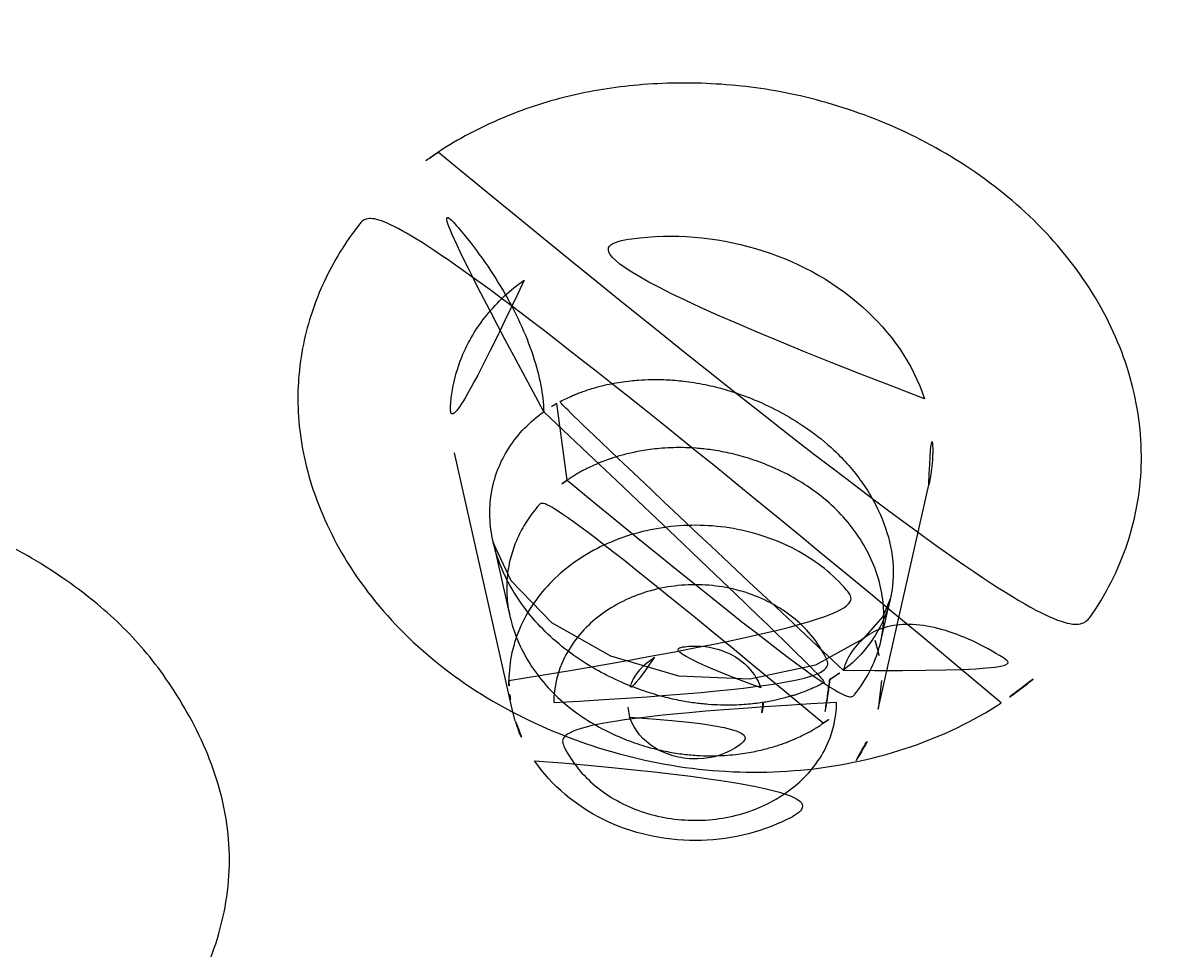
# Model space of a CAD drawing. Extents: x 16296684858 to 16296688009, y -37409618718 to -37409616409.
# Drawn here: x 16296685840.52 to 16296685848.07, y -37409617596.27 to -37409617590.12 of the extents above; entities that cross this region are included whole.
import ezdxf

# ---------------------------------------------------------------- set-up
doc = ezdxf.new("R2010")
doc.units = 0
doc.header["$LTSCALE"] = 10
doc.header["$MEASUREMENT"] = 0
doc.layers.get('0').update_dxf_attribs({"linetype": 'CONTINUOUS'})

msp = doc.modelspace()

# ---------------------------------------------------------------- linework, layer by layer
at = {"color": 7, "linetype": 'Continuous', "lineweight": 30}
for p, q in [((16296685844.12995, -37409617593.150818), (16296685844.06155, -37409617592.642593)), ((16296685843.76445, -37409617594.668251), (16296685843.38163, -37409617592.969627)), ((16296685846.192051, -37409617594.668556), (16296685846.527451, -37409617593.182083)), ((16296685843.638821, -37409617593.559753), (16296685843.74964, -37409617594.052017)), ((16296685846.208929, -37409617594.218269), (16296685846.272671, -37409617593.935654)), ((16296685846.213289, -37409617594.478699), (16296685846.192051, -37409617594.668556)), ((16296685844.53091, -37409617594.656174), (16296685844.54357, -37409617594.721497)), ((16296685843.78537, -37409617594.744812), (16296685843.76445, -37409617594.668251))]:
    msp.add_line(p, q, dxfattribs=at)
for points in [[(16296685846.091801, -37409617594.202797), (16296685845.77672, -37409617594.377007), (16296685845.34149, -37409617594.470558), (16296685844.86957, -37409617594.449493), (16296685844.418039, -37409617594.318153), (16296685844.02857, -37409617594.097069), (16296685843.757931, -37409617593.817497), (16296685843.63969, -37409617593.565407)], [(16296685846.271641, -37409617593.93679), (16296685846.222361, -37409617594.054558), (16296685846.09161, -37409617594.202972)]]:
    msp.add_lwpolyline(points, dxfattribs=at)
for centre, radius, start, end in [((16296685844.5441, -37409617592.91124), 2.312433, 123.2545676, 129.8412291), ((16296685844.536909, -37409617593.489479), 0.971086, 119.2993108, 125.3998003), ((16296685844.70336, -37409617593.99131), 1.017463, 124.3032532, 130.647359), ((16296685844.60137, -37409617594.478577), 0.858096, 180.008145, 186.0025917), ((16296685844.610649, -37409617594.477409), 0.86745, 186.0143359, 192.7085083), ((16296685845.26169, -37409617593.934723), 1.002339, 304.3385981, 310.7117759)]:
    msp.add_arc(centre, radius, start, end, dxfattribs=at)
for points, knots in [([(16296685825.715521, -37409617584.328484), (16296685825.71559, -37409617585.626648), (16296685825.91658, -37409617588.235878), (16296685826.813761, -37409617592.075287), (16296685828.290291, -37409617595.784927), (16296685830.320009, -37409617599.303413), (16296685832.868191, -37409617602.574768), (16296685835.89233, -37409617605.547127), (16296685839.342939, -37409617608.173782), (16296685843.16432, -37409617610.413551), (16296685847.295191, -37409617612.23114), (16296685851.66983, -37409617613.597717), (16296685856.217791, -37409617614.491333), (16296685859.31275, -37409617614.761482), (16296685860.86721, -37409617614.814484)], [0, 0, 0, 0, 0.07588167, 0.15225981, 0.22963227, 0.30841228, 0.38890028, 0.47127347, 0.55557918, 0.64174228, 0.7295793, 0.81881102, 0.90908599, 1, 1, 1, 1]), ([(16296685860.86717, -37409617614.147903), (16296685859.209789, -37409617614.090111), (16296685855.9121, -37409617613.783913), (16296685851.0835, -37409617612.758217), (16296685846.471861, -37409617611.187027), (16296685842.16506, -37409617609.100189), (16296685838.24441, -37409617606.536636), (16296685834.7847, -37409617603.544037), (16296685831.852779, -37409617600.177834), (16296685829.50646, -37409617596.500931), (16296685827.793381, -37409617592.582336), (16296685826.74975, -37409617588.498802), (16296685826.515591, -37409617585.713203), (16296685826.515511, -37409617584.328484)], [0, 0, 0, 0, 0.09917692, 0.19753406, 0.29455829, 0.38981753, 0.48299145, 0.57389819, 0.66252111, 0.74902113, 0.83374146, 0.9171896, 1, 1, 1, 1]), ([(16296685826.515381, -37409617585.436478), (16296685826.51545, -37409617586.821228), (16296685826.74962, -37409617589.606857), (16296685827.79328, -37409617593.690453), (16296685829.50638, -37409617597.60907), (16296685831.852751, -37409617601.28598), (16296685834.7847, -37409617604.652191), (16296685838.244419, -37409617607.644783), (16296685842.165079, -37409617610.208267), (16296685846.47187, -37409617612.295097), (16296685851.083481, -37409617613.866241), (16296685855.912029, -37409617614.891937), (16296685859.209669, -37409617615.198112), (16296685860.867041, -37409617615.25592)], [0, 0, 0, 0, 0.08281159, 0.16626071, 0.25098182, 0.33748241, 0.42610568, 0.51701251, 0.61018626, 0.70544502, 0.80246846, 0.9008245, 1, 1, 1, 1]), ([(16296685896.565371, -37409617585.436478), (16296685896.565439, -37409617586.733269), (16296685896.35038, -37409617589.343513), (16296685895.389799, -37409617593.174408), (16296685893.81168, -37409617596.854843), (16296685891.648491, -37409617600.316757), (16296685888.94223, -37409617603.49765), (16296685885.74218, -37409617606.340736), (16296685882.11182, -37409617608.791931), (16296685878.11841, -37409617610.808189), (16296685873.832319, -37409617612.354607), (16296685869.331421, -37409617613.402237), (16296685864.70064, -37409617613.930733), (16296685860.028971, -37409617613.930367), (16296685855.40255, -37409617613.402023), (16296685850.90774, -37409617612.356209), (16296685846.6269, -37409617610.812973), (16296685842.637369, -37409617608.800949), (16296685839.00975, -37409617606.355003), (16296685835.81028, -37409617603.517479), (16296685833.101, -37409617600.340111), (16296685830.93174, -37409617596.87722), (16296685829.346991, -37409617593.191177), (16296685828.381769, -37409617589.352226), (16296685828.165449, -37409617586.736038), (16296685828.165371, -37409617585.436478)], [0, 0, 0, 0, 0.03946715, 0.07928747, 0.1197016, 0.16083645, 0.20306389, 0.2463716, 0.29071218, 0.33600595, 0.38217329, 0.4290582, 0.47633171, 0.52371287, 0.57093086, 0.61774054, 0.66384736, 0.70909445, 0.75338043, 0.79663269, 0.83884639, 0.88002981, 0.9205305, 0.96044922, 1, 1, 1, 1]), ([(16296685825.0653, -37409617586.045883), (16296685825.06538, -37409617587.460716), (16296685825.300369, -37409617590.307854), (16296685826.348539, -37409617594.485443), (16296685828.06962, -37409617598.49839), (16296685830.428699, -37409617602.273659), (16296685833.38068, -37409617605.743263), (16296685836.871799, -37409617608.844833), (16296685840.832529, -37409617611.51886), (16296685845.19047, -37409617613.718781), (16296685849.86791, -37409617615.405777), (16296685854.779039, -37409617616.547943), (16296685859.82963, -37409617617.123352), (16296685864.923361, -37409617617.122131), (16296685869.967319, -37409617616.545433), (16296685874.868521, -37409617615.404572), (16296685879.53652, -37409617613.721252), (16296685883.88719, -37409617611.526482), (16296685887.84297, -37409617608.85862), (16296685891.332161, -37409617605.763283), (16296685894.2862, -37409617602.297546), (16296685896.650579, -37409617598.521523), (16296685898.3776, -37409617594.502907), (16296685899.42971, -37409617590.316963), (16296685899.665371, -37409617587.463608), (16296685899.665291, -37409617586.045883)], [0, 0, 0, 0, 0.03948057, 0.0792968, 0.11969027, 0.16082197, 0.20305976, 0.24637612, 0.29073249, 0.33604219, 0.38225296, 0.42915546, 0.47642631, 0.52379149, 0.57098949, 0.61778633, 0.66389936, 0.70913239, 0.75341855, 0.79667285, 0.8388897, 0.88006022, 0.92053111, 0.96043882, 1, 1, 1, 1]), ([(16296685899.015301, -37409617586.045883), (16296685899.015369, -37409617587.435852), (16296685898.784849, -37409617590.233162), (16296685897.755489, -37409617594.33799), (16296685896.06476, -37409617598.281311), (16296685893.74715, -37409617601.990837), (16296685890.84721, -37409617605.39975), (16296685887.417721, -37409617608.44696), (16296685883.526751, -37409617611.07428), (16296685879.24552, -37409617613.235847), (16296685874.65015, -37409617614.893532), (16296685869.824881, -37409617616.016037), (16296685864.861971, -37409617616.581711), (16296685859.8563, -37409617616.580673), (16296685854.899429, -37409617616.01403), (16296685850.08304, -37409617614.892937), (16296685845.49589, -37409617613.2388), (16296685841.22081, -37409617611.082207), (16296685837.333839, -37409617608.460861), (16296685833.90546, -37409617605.419708), (16296685831.002649, -37409617602.014633), (16296685828.678921, -37409617598.304298), (16296685826.9814, -37409617594.35537), (16296685825.94721, -37409617590.242249), (16296685825.71538, -37409617587.438728), (16296685825.7153, -37409617586.045883)], [0, 0, 0, 0, 0.03947429, 0.07929056, 0.11968799, 0.16081864, 0.20304931, 0.24635765, 0.2907068, 0.33601244, 0.38221447, 0.42911581, 0.47639061, 0.52376317, 0.57096972, 0.61777358, 0.66388826, 0.70912685, 0.75341286, 0.79666432, 0.83887912, 0.88005388, 0.92053326, 0.9604441, 1, 1, 1, 1]), ([(16296685828.16523, -37409617586.636948), (16296685828.1653, -37409617587.933762), (16296685828.380659, -37409617590.544006), (16296685829.341669, -37409617594.374901), (16296685830.9202, -37409617598.055321), (16296685833.083771, -37409617601.517258), (16296685835.79038, -37409617604.698112), (16296685838.990749, -37409617607.541199), (16296685842.62137, -37409617609.992393), (16296685846.61499, -37409617612.008636), (16296685850.90126, -37409617613.555077), (16296685855.402269, -37409617614.602722), (16296685860.0331, -37409617615.131187), (16296685864.704769, -37409617615.130836), (16296685869.331129, -37409617614.602478), (16296685873.82583, -37409617613.556664), (16296685878.10651, -37409617612.013451), (16296685882.095819, -37409617610.001404), (16296685885.723169, -37409617607.55545), (16296685888.922331, -37409617604.717941), (16296685891.63126, -37409617601.540573), (16296685893.80014, -37409617598.077667), (16296685895.38447, -37409617594.391617), (16296685896.34927, -37409617590.552673), (16296685896.56529, -37409617587.936478), (16296685896.56522, -37409617586.636948)], [0, 0, 0, 0, 0.03946751, 0.07928887, 0.11970463, 0.16084154, 0.20307131, 0.24638142, 0.29072429, 0.3360201, 0.38218909, 0.42907516, 0.47634927, 0.52373043, 0.57094783, 0.61775634, 0.66386152, 0.70910657, 0.75339027, 0.79664012, 0.8388515, 0.88003285, 0.92053191, 0.96044958, 1, 1, 1, 1]), ([(16296685895.865219, -37409617586.636948), (16296685895.86529, -37409617587.907318), (16296685895.65461, -37409617590.464043), (16296685894.713739, -37409617594.216316), (16296685893.168171, -37409617597.821022), (16296685891.049431, -37409617601.212059), (16296685888.3983, -37409617604.328323), (16296685885.26292, -37409617607.113907), (16296685881.705891, -37409617609.515343), (16296685877.79385, -37409617611.490189), (16296685873.595909, -37409617613.004539), (16296685869.188259, -37409617614.030327), (16296685864.653561, -37409617614.547867), (16296685860.078711, -37409617614.547707), (16296685855.54789, -37409617614.030548), (16296685851.14554, -37409617613.006683), (16296685846.952089, -37409617611.495453), (16296685843.043341, -37409617609.524597), (16296685839.48876, -37409617607.128227), (16296685836.35383, -37409617604.348099), (16296685833.699631, -37409617601.235283), (16296685831.574829, -37409617597.843239), (16296685830.022671, -37409617594.232918), (16296685829.077209, -37409617590.472656), (16296685828.865299, -37409617587.910019), (16296685828.865219, -37409617586.636948)], [0, 0, 0, 0, 0.03947034, 0.07928552, 0.11969477, 0.16082548, 0.20305853, 0.24638123, 0.29073415, 0.3360328, 0.38219134, 0.42906277, 0.47632222, 0.52369067, 0.57089863, 0.61770168, 0.66380752, 0.70906497, 0.75336515, 0.79663251, 0.83885255, 0.88003337, 0.92053072, 0.96044551, 1, 1, 1, 1]), ([(16296685824.915079, -37409617587.786522), (16296685824.91519, -37409617589.828217), (16296685825.407829, -37409617593.960747), (16296685827.583321, -37409617599.877098), (16296685831.10013, -37409617605.310989), (16296685837.46689, -37409617611.723419), (16296685847.976561, -37409617617.433487), (16296685857.52458, -37409617618.964119), (16296685862.36681, -37409617618.964119)], [0, 0, 0, 0, 0.11380731, 0.2294657, 0.34848756, 0.47175718, 0.73008685, 1, 1, 1, 1]), ([(16296685899.66507, -37409617587.803146), (16296685899.66515, -37409617589.217346), (16296685899.43074, -37409617592.062592), (16296685898.38414, -37409617596.238373), (16296685896.663481, -37409617600.253677), (16296685894.303261, -37409617604.031609), (16296685891.34963, -37409617607.502747), (16296685887.859159, -37409617610.6036), (16296685883.897579, -37409617613.278084), (16296685879.538799, -37409617615.477898), (16296685874.863529, -37409617617.163483), (16296685869.95809, -37409617618.304367), (16296685864.912861, -37409617618.879997), (16296685859.82073, -37409617618.879997), (16296685854.775431, -37409617618.304367), (16296685849.869869, -37409617617.163437), (16296685845.19442, -37409617615.477898), (16296685840.8354, -37409617613.278053), (16296685836.873541, -37409617610.6036), (16296685833.38271, -37409617607.502747), (16296685830.428699, -37409617604.031609), (16296685828.06806, -37409617600.2537), (16296685826.34697, -37409617596.238403), (16296685825.299891, -37409617592.062607), (16296685825.065161, -37409617589.217346), (16296685825.065081, -37409617587.803146)], [0, 0, 0, 0, 0.03946252, 0.07924376, 0.11963205, 0.16085926, 0.20308338, 0.2463803, 0.29074378, 0.33609166, 0.38227614, 0.42909675, 0.47631465, 0.52366779, 0.57088629, 0.61770805, 0.66389418, 0.7092441, 0.75360988, 0.7969092, 0.83913564, 0.88036492, 0.92075484, 0.96053712, 1, 1, 1, 1]), ([(16296685899.66507, -37409617587.807854), (16296685899.664829, -37409617589.723167), (16296685899.23185, -37409617593.595253), (16296685897.31506, -37409617599.172043), (16296685894.20315, -37409617604.349564), (16296685890.01115, -37409617608.948952), (16296685884.887899, -37409617612.819733), (16296685879.00938, -37409617615.836571), (16296685872.57485, -37409617617.902458), (16296685865.800119, -37409617618.951263), (16296685858.91136, -37409617618.949516), (16296685852.138161, -37409617617.89756), (16296685845.706421, -37409617615.829247), (16296685839.83147, -37409617612.811073), (16296685834.71191, -37409617608.94014), (16296685830.523081, -37409617604.341583), (16296685827.41338, -37409617599.165367), (16296685825.49778, -37409617593.589767), (16296685825.065189, -37409617589.718323), (16296685825.065081, -37409617587.803162)], [0, 0, 0, 0, 0.05344463, 0.10767903, 0.16334275, 0.22082342, 0.28027869, 0.34156692, 0.40433371, 0.46805254, 0.53209463, 0.59580357, 0.65855176, 0.71981526, 0.77924323, 0.83669771, 0.89233977, 0.94655984, 1, 1, 1, 1]), ([(16296685899.44422, -37409617587.96347), (16296685899.44425, -37409617588.666672), (16296685899.386459, -37409617590.075218), (16296685899.12672, -37409617592.175957), (16296685898.6954, -37409617594.256203), (16296685898.09511, -37409617596.305107), (16296685897.328739, -37409617598.314034), (16296685896.40074, -37409617600.272636), (16296685895.31535, -37409617602.172829), (16296685894.07613, -37409617604.00885), (16296685892.68742, -37409617605.772659), (16296685891.154499, -37409617607.456398), (16296685889.48637, -37409617609.049377), (16296685887.690901, -37409617610.54406), (16296685885.777069, -37409617611.932762), (16296685883.754999, -37409617613.208527), (16296685881.63413, -37409617614.365578), (16296685879.425541, -37409617615.39846), (16296685877.13855, -37409617616.303001), (16296685874.78421, -37409617617.075287), (16296685872.372459, -37409617617.712029), (16296685869.91357, -37409617618.21067), (16296685867.418579, -37409617618.568703), (16296685864.895531, -37409617618.784607), (16296685862.3571, -37409617618.856537), (16296685859.81284, -37409617618.783302), (16296685857.278271, -37409617618.564873), (16296685854.76811, -37409617618.201881), (16296685852.296329, -37409617617.69722), (16296685849.882919, -37409617617.05545), (16296685847.535761, -37409617616.281433), (16296685845.27124, -37409617615.38195), (16296685843.09037, -37409617614.360519), (16296685841.00033, -37409617613.22052), (16296685839.004339, -37409617611.964958), (16296685837.105749, -37409617610.592751), (16296685835.31596, -37409617609.11158), (16296685833.639071, -37409617607.518723), (16296685832.089939, -37409617605.82724), (16296685830.67597, -37409617604.037407), (16296685829.410101, -37409617602.165703), (16296685828.301901, -37409617600.219414), (16296685827.35858, -37409617598.214043), (16296685826.590679, -37409617596.17157), (16296685825.997549, -37409617594.103127), (16296685825.58357, -37409617592.045197), (16296685825.339609, -37409617589.99556), (16296685825.285931, -37409617588.640198), (16296685825.285891, -37409617587.96347)], [0, 0, 0, 0, 0.01972814, 0.03949676, 0.05932141, 0.07926339, 0.0993304, 0.11957997, 0.14000677, 0.16066435, 0.18166653, 0.20293107, 0.22449186, 0.24632435, 0.26842262, 0.2907811, 0.31335382, 0.33615672, 0.35913999, 0.38230884, 0.40562877, 0.42907883, 0.45265704, 0.47630249, 0.50008202, 0.52386149, 0.5476712, 0.57141232, 0.59497575, 0.61840688, 0.6414317, 0.66427225, 0.68672413, 0.7089522, 0.73102002, 0.75283386, 0.77462619, 0.79614697, 0.81766814, 0.83891921, 0.86008083, 0.88099932, 0.90168939, 0.92218973, 0.94214887, 0.96199289, 0.98101456, 1, 1, 1, 1]), ([(16296685843.275961, -37409617590.977402), (16296685843.408051, -37409617590.890633), (16296685843.686159, -37409617590.744392), (16296685844.13397, -37409617590.596581), (16296685844.613791, -37409617590.520409), (16296685845.12158, -37409617590.514519), (16296685845.66276, -37409617590.586761), (16296685846.211889, -37409617590.75808), (16296685846.75164, -37409617591.032578), (16296685847.238359, -37409617591.413597), (16296685847.62714, -37409617591.886658), (16296685847.87504, -37409617592.424156), (16296685847.96509, -37409617592.987877), (16296685847.881571, -37409617593.546783), (16296685847.62888, -37409617594.060707), (16296685847.36764, -37409617594.344704), (16296685847.218901, -37409617594.469162)], [0, 0, 0, 0, 0.06148568, 0.12145983, 0.18272148, 0.24973974, 0.318359, 0.39428035, 0.47240901, 0.55271061, 0.63307289, 0.70831304, 0.78033831, 0.85209379, 0.92455368, 1, 1, 1, 1]), ([(16296685847.007429, -37409617594.626472), (16296685846.82321, -37409617594.74765), (16296685846.406349, -37409617594.945953), (16296685845.720711, -37409617595.094093), (16296685844.99761, -37409617595.090759), (16296685844.28813, -37409617594.93322), (16296685843.6294, -37409617594.641403), (16296685843.072359, -37409617594.226898), (16296685842.664631, -37409617593.730743), (16296685842.421749, -37409617593.213608), (16296685842.326111, -37409617592.714958), (16296685842.36174, -37409617592.250427), (16296685842.504419, -37409617591.827332), (16296685842.73772, -37409617591.446953), (16296685842.946739, -37409617591.232689), (16296685843.062691, -37409617591.135773)], [0, 0, 0, 0, 0.08577905, 0.17740317, 0.27079308, 0.36483479, 0.4581798, 0.5490861, 0.63241596, 0.70541815, 0.76909535, 0.82776018, 0.88463329, 0.94120844, 1, 1, 1, 1]), ([(16296685843.97439, -37409617592.697868), (16296685843.9722, -37409617592.639709), (16296685843.957199, -37409617592.515167), (16296685843.883659, -37409617592.24073), (16296685843.71155, -37409617591.87886), (16296685843.424101, -37409617591.476761), (16296685843.18611, -37409617591.240417), (16296685843.062691, -37409617591.135773)], [0, 0, 0, 0, 0.09394282, 0.20288452, 0.45887958, 0.73812185, 1, 1, 1, 1]), ([(16296685846.49828, -37409617592.61264), (16296685846.42314, -37409617592.379211), (16296685846.10697, -37409617591.937103), (16296685845.38821, -37409617591.562607), (16296685844.572451, -37409617591.491478), (16296685844.051331, -37409617591.678017), (16296685843.84351, -37409617591.826477)], [0, 0, 0, 0, 0.2349647, 0.49303804, 0.75526739, 1, 1, 1, 1]), ([(16296685843.84351, -37409617591.826477), (16296685843.751789, -37409617591.891991), (16296685843.58707, -37409617592.043694), (16296685843.41634, -37409617592.328049), (16296685843.34066, -37409617592.646263), (16296685843.35778, -37409617592.863342), (16296685843.381399, -37409617592.968491)], [0, 0, 0, 0, 0.25929209, 0.50791439, 0.75209438, 1, 1, 1, 1]), ([(16296685845.96015, -37409617594.411217), (16296685846.043221, -37409617594.347908), (16296685846.181641, -37409617594.199142), (16296685846.291531, -37409617593.927902), (16296685846.29751, -37409617593.655884), (16296685846.224171, -37409617593.397141), (16296685846.090521, -37409617593.158096), (16296685845.916531, -37409617592.960136), (16296685845.73522, -37409617592.814537), (16296685845.567989, -37409617592.710564), (16296685845.419451, -37409617592.637459), (16296685845.295271, -37409617592.588493), (16296685845.18078, -37409617592.55101), (16296685845.059191, -37409617592.519539), (16296685844.92687, -37409617592.496689), (16296685844.80158, -37409617592.485359), (16296685844.69623, -37409617592.483353), (16296685844.612961, -37409617592.487099), (16296685844.545521, -37409617592.493088), (16296685844.465139, -37409617592.503616), (16296685844.38345, -37409617592.519653), (16296685844.30876, -37409617592.539803), (16296685844.26265, -37409617592.55426), (16296685844.226509, -37409617592.566963), (16296685844.19499, -37409617592.579041), (16296685844.16172, -37409617592.592667), (16296685844.124439, -37409617592.610168), (16296685844.08931, -37409617592.625771), (16296685844.06979, -37409617592.639877), (16296685844.061569, -37409617592.642593)], [0, 0, 0, 0, 0.08576269, 0.16259064, 0.23517545, 0.30486752, 0.38109891, 0.45817024, 0.51972854, 0.57140441, 0.61955711, 0.65544712, 0.68091183, 0.71842533, 0.75845557, 0.79101482, 0.82162157, 0.84488653, 0.85941434, 0.87719962, 0.91142767, 0.92765826, 0.94068889, 0.95109295, 0.95910362, 0.96840473, 0.98060327, 0.9928949, 1, 1, 1, 1]), ([(16296685843.97438, -37409617592.697868), (16296685843.928619, -37409617592.730476), (16296685843.843109, -37409617592.803703), (16296685843.73881, -37409617592.934738), (16296685843.66394, -37409617593.081573), (16296685843.62137, -37409617593.2379), (16296685843.612, -37409617593.399399), (16296685843.634821, -37409617593.564308), (16296685843.688589, -37409617593.731613), (16296685843.77252, -37409617593.896301), (16296685843.883511, -37409617594.051277), (16296685844.01791, -37409617594.192177), (16296685844.17009, -37409617594.314308), (16296685844.329029, -37409617594.413742), (16296685844.482401, -37409617594.489433), (16296685844.623079, -37409617594.544533), (16296685844.750719, -37409617594.583717), (16296685844.865709, -37409617594.610619), (16296685844.968941, -37409617594.627907), (16296685845.06138, -37409617594.637787), (16296685845.1441, -37409617594.642181), (16296685845.21813, -37409617594.642502), (16296685845.284451, -37409617594.63987), (16296685845.34396, -37409617594.635147), (16296685845.397421, -37409617594.628906), (16296685845.44552, -37409617594.62162), (16296685845.48885, -37409617594.613693), (16296685845.52795, -37409617594.605324), (16296685845.563271, -37409617594.596718), (16296685845.5952, -37409617594.588058), (16296685845.62409, -37409617594.579437), (16296685845.65023, -37409617594.570999), (16296685845.6805, -37409617594.560547), (16296685845.71336, -37409617594.548073), (16296685845.747761, -37409617594.533867), (16296685845.77631, -37409617594.520943), (16296685845.803749, -37409617594.508888), (16296685845.834049, -37409617594.49054), (16296685845.860189, -37409617594.480408), (16296685845.87133, -37409617594.468758)], [0, 0, 0, 0, 0.04529616, 0.09014736, 0.13420028, 0.17723818, 0.21982534, 0.26373713, 0.3106977, 0.36084778, 0.4121499, 0.46383593, 0.51734963, 0.56902355, 0.6146731, 0.65503721, 0.69069488, 0.72223171, 0.75017588, 0.775011, 0.797145, 0.81692836, 0.8346705, 0.85063704, 0.86504049, 0.87805553, 0.88984665, 0.90055228, 0.91028647, 0.91914788, 0.92722215, 0.93458325, 0.94129846, 0.95303624, 0.96291706, 0.97128249, 0.97832722, 0.98700921, 1, 1, 1, 1]), ([(16296685846.527411, -37409617593.182243), (16296685846.5378, -37409617593.136047), (16296685846.567221, -37409617592.946541), (16296685846.542431, -37409617592.749779), (16296685846.49828, -37409617592.61264)], [0, 0, 0, 0, 0.24732539, 1, 1, 1, 1]), ([(16296685844.12995, -37409617593.150818), (16296685844.1371, -37409617593.14682), (16296685844.150101, -37409617593.137047), (16296685844.17247, -37409617593.12307), (16296685844.19521, -37409617593.109482), (16296685844.21983, -37409617593.095497), (16296685844.24612, -37409617593.081482), (16296685844.27775, -37409617593.065659), (16296685844.30818, -37409617593.051659), (16296685844.336229, -37409617593.039658), (16296685844.360479, -37409617593.029846), (16296685844.387289, -37409617593.019676), (16296685844.41699, -37409617593.009178), (16296685844.449961, -37409617592.998459), (16296685844.48661, -37409617592.987663), (16296685844.52743, -37409617592.976898), (16296685844.57296, -37409617592.966454), (16296685844.623859, -37409617592.956627), (16296685844.680861, -37409617592.947861), (16296685844.74481, -37409617592.940727), (16296685844.8167, -37409617592.936058), (16296685844.89765, -37409617592.934929), (16296685844.988911, -37409617592.938904), (16296685845.091801, -37409617592.950127), (16296685845.2076, -37409617592.971336), (16296685845.33733, -37409617593.00592), (16296685845.48028, -37409617593.058113), (16296685845.63097, -37409617593.131393), (16296685845.78046, -37409617593.227203), (16296685845.918409, -37409617593.344543), (16296685846.03672, -37409617593.481728), (16296685846.13048, -37409617593.633888), (16296685846.195431, -37409617593.795258), (16296685846.22904, -37409617593.959427), (16296685846.230049, -37409617594.122383), (16296685846.19751, -37409617594.281776), (16296685846.132999, -37409617594.434547), (16296685846.03858, -37409617594.575378), (16296685845.95878, -37409617594.657173), (16296685845.91547, -37409617594.694481)], [0, 0, 0, 0, 0.00711016, 0.01405352, 0.02288236, 0.03008677, 0.03861097, 0.04872553, 0.0607747, 0.06765604, 0.07519223, 0.08345697, 0.09253431, 0.10252051, 0.11352632, 0.12567955, 0.13912855, 0.15404662, 0.17063758, 0.18914275, 0.20985033, 0.23310745, 0.25933559, 0.28904629, 0.3228294, 0.36136405, 0.40537479, 0.45464162, 0.50642458, 0.55900557, 0.6111968, 0.66292913, 0.71335224, 0.76131975, 0.80746313, 0.85373529, 0.90148658, 0.95040274, 1, 1, 1, 1]), ([(16296685838.5637, -37409617593.17308), (16296685838.66243, -37409617593.168694), (16296685838.861231, -37409617593.167503), (16296685839.15921, -37409617593.187943), (16296685839.455139, -37409617593.231262), (16296685839.74494, -37409617593.298607), (16296685840.024731, -37409617593.392517), (16296685840.29269, -37409617593.51078), (16296685840.54739, -37409617593.64576), (16296685840.78121, -37409617593.792427), (16296685840.987459, -37409617593.945923), (16296685841.167709, -37409617594.104797), (16296685841.328659, -37409617594.276291), (16296685841.476789, -37409617594.470253), (16296685841.615391, -37409617594.690598), (16296685841.73782, -37409617594.934273), (16296685841.83032, -37409617595.193993), (16296685841.88549, -37409617595.462502), (16296685841.896521, -37409617595.738258), (16296685841.861111, -37409617596.017754), (16296685841.782789, -37409617596.293602), (16296685841.66028, -37409617596.555428), (16296685841.494711, -37409617596.794579), (16296685841.290859, -37409617597.009911), (16296685841.05055, -37409617597.200623), (16296685840.77737, -37409617597.362373), (16296685840.47983, -37409617597.489929), (16296685840.271151, -37409617597.551247), (16296685840.165371, -37409617597.575623)], [0, 0, 0, 0, 0.0401627, 0.08069907, 0.12126026, 0.161576, 0.20143782, 0.24100202, 0.28047126, 0.31847888, 0.35305725, 0.38483171, 0.41599401, 0.44847298, 0.48385556, 0.52163782, 0.55905777, 0.5955749, 0.63261084, 0.67067193, 0.70958241, 0.74869066, 0.78758414, 0.82727322, 0.86876762, 0.91185352, 0.95589347, 1, 1, 1, 1]), ([(16296685845.827101, -37409617594.762352), (16296685845.818741, -37409617594.762733), (16296685845.80476, -37409617594.781258), (16296685845.77841, -37409617594.793114), (16296685845.750879, -37409617594.810753), (16296685845.720409, -37409617594.826424), (16296685845.684231, -37409617594.84491), (16296685845.64949, -37409617594.861061), (16296685845.61747, -37409617594.874817), (16296685845.589769, -37409617594.88591), (16296685845.559111, -37409617594.897278), (16296685845.525141, -37409617594.908836), (16296685845.487459, -37409617594.920448), (16296685845.44565, -37409617594.931976), (16296685845.399229, -37409617594.943138), (16296685845.34762, -37409617594.953651), (16296685845.290159, -37409617594.963112), (16296685845.226101, -37409617594.97097), (16296685845.154579, -37409617594.97641), (16296685845.074711, -37409617594.978416), (16296685844.98554, -37409617594.975677), (16296685844.88611, -37409617594.966263), (16296685844.77564, -37409617594.947922), (16296685844.65353, -37409617594.917976), (16296685844.519569, -37409617594.872917), (16296685844.37464, -37409617594.808357), (16296685844.22509, -37409617594.720818), (16296685844.08205, -37409617594.61013), (16296685843.956619, -37409617594.478577), (16296685843.85495, -37409617594.331413), (16296685843.781719, -37409617594.176064), (16296685843.73933, -37409617594.023087), (16296685843.724899, -37409617593.881287), (16296685843.733549, -37409617593.751907), (16296685843.760929, -37409617593.632347), (16296685843.804899, -37409617593.519836), (16296685843.8654, -37409617593.412743), (16296685843.943489, -37409617593.310661), (16296685844.00621, -37409617593.248871), (16296685844.0406, -37409617593.21933)], [0, 0, 0, 0, 0.00725828, 0.01728118, 0.02557506, 0.03542294, 0.04703479, 0.06079949, 0.06865076, 0.0772515, 0.08667788, 0.09701956, 0.10837822, 0.1208688, 0.13462191, 0.14979006, 0.16654681, 0.18511548, 0.20575622, 0.22873651, 0.2543878, 0.28309409, 0.31529459, 0.35143576, 0.39203466, 0.43772638, 0.48882699, 0.541969, 0.59408882, 0.64586552, 0.69644697, 0.74235413, 0.78288154, 0.8195046, 0.8543307, 0.88886296, 0.92391652, 0.96068027, 1, 1, 1, 1]), ([(16296685843.743271, -37409617594.478699), (16296685843.743271, -37409617594.355133), (16296685843.800671, -37409617594.098969), (16296685844.03961, -37409617593.776711), (16296685844.393419, -37409617593.548187), (16296685844.816799, -37409617593.437347), (16296685845.25919, -37409617593.455017), (16296685845.66844, -37409617593.599777), (16296685845.99519, -37409617593.856056), (16296685846.13208, -37409617594.091164), (16296685846.171181, -37409617594.212593)], [0, 0, 0, 0, 0.11321575, 0.23200595, 0.35876839, 0.49183749, 0.62681222, 0.75852231, 0.88311308, 1, 1, 1, 1]), ([(16296685844.041019, -37409617594.624657), (16296685844.04101, -37409617594.522308), (16296685844.093531, -37409617594.309036), (16296685844.308069, -37409617594.050903), (16296685844.61817, -37409617593.882874), (16296685844.978189, -37409617593.82473), (16296685845.338221, -37409617593.882851), (16296685845.64835, -37409617594.05088), (16296685845.86293, -37409617594.309013), (16296685845.915489, -37409617594.522278), (16296685845.915489, -37409617594.624657)], [0, 0, 0, 0, 0.11431056, 0.23512525, 0.36464259, 0.49997985, 0.6353195, 0.76484931, 0.88568143, 1, 1, 1, 1]), ([(16296685845.960211, -37409617594.411278), (16296685845.97258, -37409617594.36631), (16296685846.012381, -37409617594.279739), (16296685846.11278, -37409617594.17466), (16296685846.25544, -37409617594.113586), (16296685846.427589, -37409617594.100563), (16296685846.619869, -37409617594.136513), (16296685846.82288, -37409617594.213768), (16296685847.02603, -37409617594.326767), (16296685847.15555, -37409617594.419724), (16296685847.218901, -37409617594.469162)], [0, 0, 0, 0, 0.0947176, 0.18783954, 0.28731116, 0.40052494, 0.53173228, 0.67913335, 0.83740758, 1, 1, 1, 1]), ([(16296685845.41292, -37409617594.527679), (16296685845.39332, -37409617594.467377), (16296685845.31418, -37409617594.352058), (16296685845.1259, -37409617594.256027), (16296685844.90925, -37409617594.239777), (16296685844.76881, -37409617594.287308), (16296685844.708759, -37409617594.32473)], [0, 0, 0, 0, 0.23006708, 0.48074273, 0.74322864, 1, 1, 1, 1]), ([(16296685844.708759, -37409617594.32473), (16296685844.651251, -37409617594.360573), (16296685844.55275, -37409617594.456596), (16296685844.523319, -37409617594.593613), (16296685844.529869, -37409617594.656258)], [0, 0, 0, 0, 0.51832444, 1, 1, 1, 1]), ([(16296685845.872841, -37409617594.470238), (16296685845.882959, -37409617594.464149), (16296685845.90251, -37409617594.451942), (16296685845.93166, -37409617594.432312), (16296685845.95051, -37409617594.418549), (16296685845.96015, -37409617594.411217)], [0, 0, 0, 0, 0.33623025, 0.65541981, 1, 1, 1, 1]), ([(16296685845.87133, -37409617594.468758), (16296685845.86693, -37409617594.500313), (16296685845.8582, -37409617594.564697), (16296685845.8433, -37409617594.662537), (16296685845.832741, -37409617594.728798), (16296685845.827101, -37409617594.762321)], [0, 0, 0, 0, 0.32199092, 0.65649045, 1, 1, 1, 1]), ([(16296685847.218901, -37409617594.469162), (16296685847.19599, -37409617594.488319), (16296685847.14982, -37409617594.525414), (16296685847.07914, -37409617594.577698), (16296685847.03141, -37409617594.610687), (16296685847.007429, -37409617594.626472)], [0, 0, 0, 0, 0.33991078, 0.673456, 1, 1, 1, 1]), ([(16296685845.915489, -37409617594.624657), (16296685845.915501, -37409617594.72699), (16296685845.86298, -37409617594.940247), (16296685845.648451, -37409617595.198387), (16296685845.33835, -37409617595.366432), (16296685844.978331, -37409617595.424568), (16296685844.618299, -37409617595.366432), (16296685844.308161, -37409617595.19841), (16296685844.09358, -37409617594.940277), (16296685844.041019, -37409617594.727013), (16296685844.041019, -37409617594.624657)], [0, 0, 0, 0, 0.11431056, 0.23512525, 0.36464259, 0.49997985, 0.6353195, 0.76484931, 0.88568143, 1, 1, 1, 1]), ([(16296685844.54357, -37409617594.721497), (16296685844.57057, -37409617594.805481), (16296685844.67119, -37409617594.919281), (16296685844.84659, -37409617594.988152), (16296685845.04324, -37409617595.011009), (16296685845.280239, -37409617594.93882), (16296685845.401711, -37409617594.776711), (16296685845.42057, -37409617594.691849)], [0, 0, 0, 0, 0.23777372, 0.36897811, 0.50444281, 0.76566103, 1, 1, 1, 1]), ([(16296685843.91346, -37409617595.009857), (16296685844.02553, -37409617595.175461), (16296685844.35737, -37409617595.449707), (16296685844.97987, -37409617595.584503), (16296685845.60202, -37409617595.44841), (16296685845.933109, -37409617595.173378), (16296685846.04468, -37409617595.007553)], [0, 0, 0, 0, 0.24470505, 0.50007781, 0.75539794, 1, 1, 1, 1])]:
    msp.add_open_spline(points, degree=3, knots=knots, dxfattribs=at)
for points in [[(16296685846.171181, -37409617594.212593), (16296685846.1987, -37409617594.298073), (16296685846.21328, -37409617594.388893), (16296685846.213289, -37409617594.478699)], [(16296685845.42057, -37409617594.691849), (16296685845.432461, -37409617594.638367), (16296685845.429701, -37409617594.579842), (16296685845.41292, -37409617594.527679)], [(16296685843.78689, -37409617594.750526), (16296685843.81625, -37409617594.842133), (16296685843.85955, -37409617594.930183), (16296685843.91346, -37409617595.009857)], [(16296685846.04468, -37409617595.007553), (16296685846.11347, -37409617594.905327), (16296685846.16493, -37409617594.788757), (16296685846.192051, -37409617594.668556)]]:
    msp.add_open_spline(points, degree=3, dxfattribs=at)

doc.saveas('drawing.dxf')
